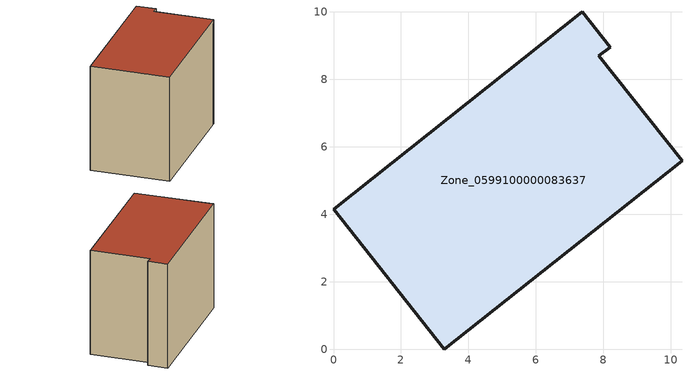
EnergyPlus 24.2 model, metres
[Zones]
Zone_0599100000083637
 floor ground (C_G): 7.86,8.7 10.34,5.59 10.28,5.53 3.29,0 0,4.14 7.37,10 8.2,8.96 z0
 wall outside (C_F): 7.37,10 0,4.14 3.29,0 10.28,5.53 10.34,5.59 7.86,8.7 8.2,8.96 7.37,10 z0:7.26
 roof outside (C_R): 10.34,5.59 7.86,8.7 8.2,8.96 7.37,10 0,4.14 3.29,0 10.28,5.53 z7.26
[BUILDING]
Pand.0599100000083637: North Axis=0; Terrain=City; Loads Convergence Tolerance Value=0.04; Temperature Convergence Tolerance Value=0.4; Solar Distribution=FullExterior; Maximum Number of Warmup Days=25; Minimum Number of Warmup Days=1
[Site:Location]
Rotterdam.The.Hague.AP_ZH_NLD Design_Conditions: Latitude=51.96; Longitude=4.45; Time Zone=1; Elevation=-4.5
[SITE:GROUNDTEMPERATURE:BUILDINGSURFACE]
18, 18, 18, 18, 18, 18, 18, 18, 18, 18, 18, 18
[MATERIAL] Thermal Absorptance=0.9; Solar Absorptance=0.7; Visible Absorptance=0.7
Name | Roughness | Thickness | Conductivity | Density | Specific Heat
G.TC.1975-1991 | MediumSmooth | 0.15 | 0.288461 | 540 | 1210
F.TC.1975-1991 | Rough | 0.3 | 0.230769 | 1920 | 840
R.TC.1975-1991 | MediumRough | 0.2 | 0.153846 | 1500 | 1000
[CONSTRUCTION]
C_G: G.TC.1975-1991
C_F: F.TC.1975-1991
C_R: R.TC.1975-1991
[ZONE]
Zone_0599100000083637: Type=1; Multiplier=1; Ceiling Height=Autocalculate; Volume=Autocalculate; Floor Area=autocalculate; Part of Total Floor Area=Yes
[ZONEINFILTRATION:DESIGNFLOWRATE]
Infil_Zone_0599100000083637: Zone or ZoneList or Space or SpaceList=Zone_0599100000083637; Schedule=AlwaysOn; Design Flow Rate Calculation Method=Flow/Area; Flow Rate per Floor Area=0.003; Constant Term Coefficient=1; Temperature Term Coefficient=0; Velocity Term Coefficient=0; Velocity Squared Term Coefficient=0
[HVACTEMPLATE:ZONE:IDEALLOADSAIRSYSTEM]
Zone_0599100000083637: Maximum Heating Supply Air Temperature=50; Minimum Cooling Supply Air Temperature=13; Maximum Heating Supply Air Humidity Ratio=0.0156; Minimum Cooling Supply Air Humidity Ratio=0.0077; Heating Limit=NoLimit; Cooling Limit=NoLimit; Dehumidification Control Type=ConstantSensibleHeatRatio; Cooling Sensible Heat Ratio=0.7; Dehumidification Setpoint=60; Humidification Control Type=None; Humidification Setpoint=30; Outdoor Air Method=None; Outdoor Air Flow Rate per Person=0.00944; Outdoor Air Flow Rate per Zone Floor Area=0; Outdoor Air Flow Rate per Zone=0; Demand Controlled Ventilation Type=None; Outdoor Air Economizer Type=NoEconomizer; Heat Recovery Type=None; Sensible Heat Recovery Effectiveness=0.7; Latent Heat Recovery Effectiveness=0.65
[ZONECONTROL:THERMOSTAT]
ThermostatControl_Zone_0599100000083637: Zone or ZoneList=Zone_0599100000083637; Control Type Schedule=DualSetpointControlType; Control 1=Thermostat_Zone_0599100000083637; Temperature Difference Between Cutout And Setpoint=0
[THERMOSTATSETPOINT:DUALSETPOINT]
Thermostat_Zone_0599100000083637: Heating Setpoint Temperature Schedule=HeatingSetpoint_Zone_0599100000083637; Cooling Setpoint Temperature Schedule=CoolingSetpoint_Zone_0599100000083637
[SCHEDULE:COMPACT]
HeatingSetpoint_Zone_0599100000083637: Through: 12/31, For: AllDays, Until: 24:00, 21
CoolingSetpoint_Zone_0599100000083637: Through: 12/31, For: AllDays, Until: 24:00, 24
DualSetpointControlType: Through: 12/31, For: AllDays, Until: 24:00, 4
AlwaysOn: Through: 12/31, For: AllDays, Until: 24:00, 1
